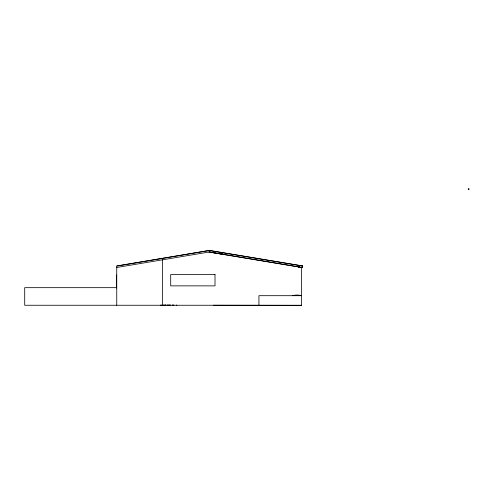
<?xml version="1.0" encoding="UTF-8"?>
<svg xmlns="http://www.w3.org/2000/svg" width="494" height="494" viewBox="0 0 494 494"><rect width="100%" height="100%" fill="white"/><g stroke="black" fill="none" stroke-linecap="round" stroke-linejoin="round"><path stroke-width="0.74" d="M160.988 305.101L161.303 305.162L160.988 305.076M169.603 305.101L169.763 305.144M222.393 252.601L222.133 254.151L209.209 252.039L209.475 250.452L302.581 265.976L302.328 267.526L208.968 252.039M298.839 266.945L299.098 265.395M302.254 265.92L301.995 267.47L298.425 267.47M165.367 305.101L165.15 305.255M173.585 305.101L174.005 305.144M176.5 305.101L176.482 305.162M163.878 305.076L163.551 305.101L164.064 305.101M172.375 305.076L172.554 305.162M117.282 266L209.228 250.489L222.022 252.625M301.464 267.476L301.501 305.391L213.439 305.255M165.089 305.101L165.422 305.076M165.089 305.162L165.274 305.076M160.772 305.255L160.976 305.249M169.275 305.255L169.93 305.249M116.745 287.669L24.7 287.669L24.7 305.255L301.501 305.255M176.333 305.249L176.871 305.255M167.972 305.249L168.374 305.255M173.585 305.255L173.499 305.255A1.846 1.846 0 0 0 173.32 305.082M165.583 305.255L165.119 305.249M302.581 265.976L222.782 252.749M172.227 305.076L172.56 305.101M302.328 267.526L209.215 251.996L211.099 252.391M162.359 258.331L162.6 305.255M116.763 267.587L116.498 266.007L209.475 250.452L209.715 251.909L116.745 267.47L116.745 305.255M258.93 305.255L258.93 295.69L301.501 295.69A15.654 15.654 0 0 0 292.596 295.69M170.683 304.94L170.683 305.255M169.596 304.94L169.596 305.255M168.053 304.94L168.053 305.255M166.96 304.94L166.96 305.255M116.43 274.96L116.43 288.039M164.138 305.255A1.846 1.846 0 0 1 164.329 305.082M468.226 189.011C468.892 191.092 469.85 187.541 468.226 189.011M168.139 305.101L167.725 305.144L168.145 305.144M215.014 274.491L170.702 274.491L170.702 285.865L215.014 285.865L215.014 274.491"/></g></svg>
